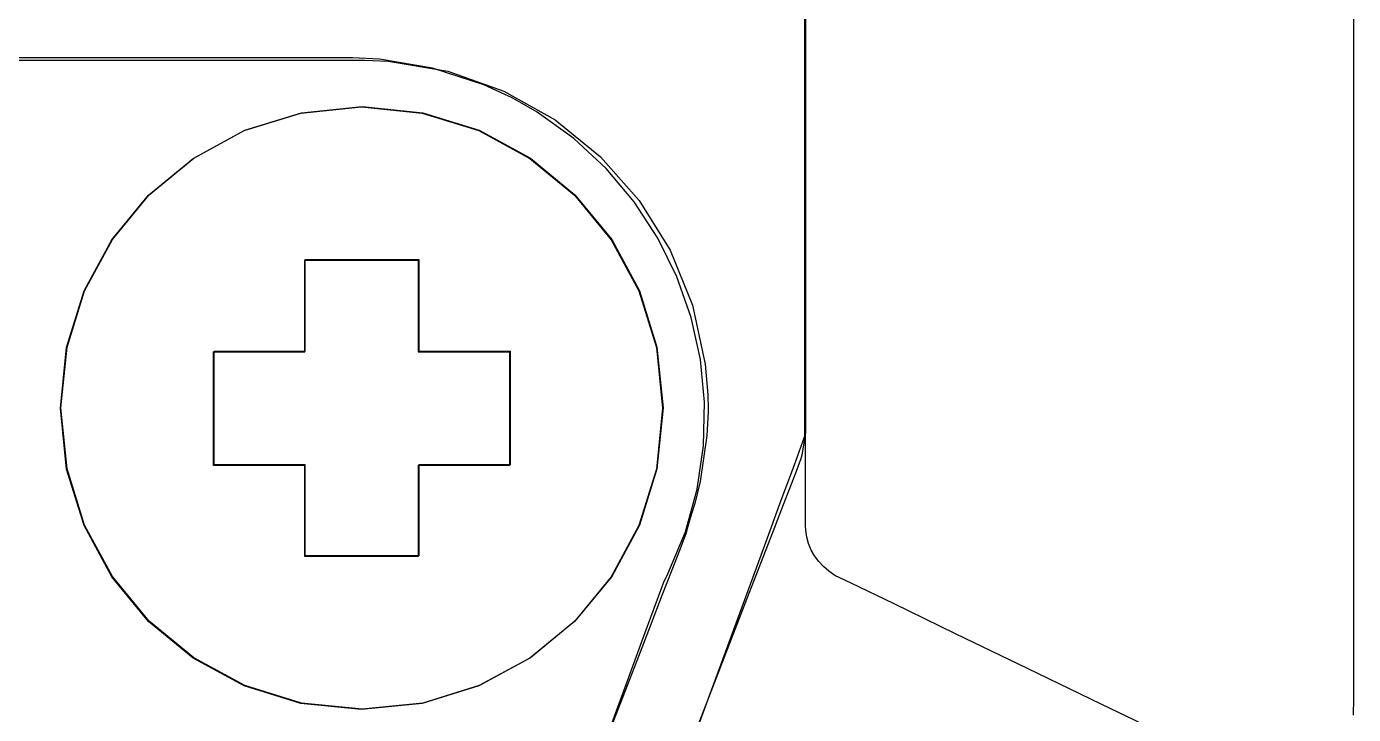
# Model space of a CAD drawing. Extents: x 1 to 47.7, y 0.2 to 35.
# Drawn here: x 31.599 to 32.182, y 11.468 to 11.771 of the extents above; entities that cross this region are included whole.
import ezdxf

# ---------------------------------------------------------------- set-up
doc = ezdxf.new("R2010")
doc.units = 0
doc.header["$MEASUREMENT"] = 0
for name, color, linetype in [('5_1___24__TARGET_LEDS___12', 7, 'CONTINUOUS'), ('6_1__EMPTY_IO_BOARD_POSITI', 7, 'CONTINUOUS'), ('6_2___8__INDEPENDENT_INPUT', 7, 'CONTINUOUS'), ('6_3___8__OPTOISO_INDEPENDE', 7, 'CONTINUOUS'), ('6_4___24__OPTOISO_INDEPEND', 7, 'CONTINUOUS'), ('6_5___8__INDEPENDENT_INPUT', 7, 'CONTINUOUS'), ('6_6___8__INDEPENDENT_INPUT', 7, 'CONTINUOUS'), ('6_7___8__OPTOISO_INDEPENDE', 7, 'CONTINUOUS'), ('6_8___8__OPTOISO_INDEPENDE', 7, 'CONTINUOUS')]:
    doc.layers.add(name, color=color, linetype=linetype)

msp = doc.modelspace()

# ---------------------------------------------------------------- linework, layer by layer
at = {"layer": '5_1___24__TARGET_LEDS___12'}
for points in [[(31.94132, 11.80881), (31.94132, 11.73574), (31.94132, 11.69939), (31.94132, 11.66558), (31.94132, 11.63612), (31.94132, 11.61283), (31.94132, 11.60407), (31.94132, 11.59753), (31.94132, 11.59344), (31.94132, 11.59203), (31.94098, 11.59108), (31.93997, 11.58834), (31.9362, 11.57809), (31.93046, 11.56249), (31.9232, 11.54275), (31.90591, 11.49574), (31.8879, 11.44679)], [(32.18233, 11.78026), (32.18233, 11.70662), (32.18233, 11.63087), (32.18233, 11.56146), (32.18233, 11.50685), (32.18233, 11.47549), (32.18219, 11.46816)], [(31.85414, 11.45939), (31.86229, 11.48156), (31.86928, 11.50057), (31.87466, 11.51521), (31.87799, 11.52424), (31.87874, 11.52629), (31.87886, 11.52662), (31.88071, 11.53025), (31.88842, 11.54867), (31.89364, 11.56752), (31.89643, 11.58659), (31.89687, 11.60566), (31.89501, 11.62453), (31.89092, 11.64298), (31.88467, 11.66081), (31.87632, 11.6778), (31.86593, 11.69374), (31.85358, 11.70843), (31.83932, 11.72164), (31.82322, 11.73317), (31.8145, 11.73824), (31.81191, 11.7396), (31.81058, 11.74028), (31.79976, 11.74519), (31.77721, 11.75253), (31.7538, 11.75645), (31.7419, 11.75708), (31.73807, 11.7571), (31.72979, 11.7571), (31.7153, 11.7571), (31.69589, 11.7571), (31.67285, 11.7571), (31.64748, 11.7571), (31.59494, 11.7571)], [(31.72118, 11.62814), (31.72118, 11.66845), (31.77112, 11.66845), (31.77112, 11.62814), (31.81126, 11.62814), (31.81126, 11.5782), (31.77112, 11.5782), (31.77112, 11.53824), (31.72118, 11.53824), (31.72118, 11.5782), (31.68103, 11.5782), (31.68103, 11.62814), (31.72118, 11.62814)], [(32.1012, 11.45857), (32.0714, 11.47297), (32.03889, 11.48867), (32.00727, 11.50394), (31.9802, 11.51702), (31.96129, 11.52615), (31.95418, 11.52959), (31.95156, 11.53138), (31.94917, 11.53341), (31.94706, 11.53566), (31.94525, 11.53811), (31.94374, 11.54073), (31.94258, 11.54352), (31.94179, 11.54644), (31.94138, 11.54948), (31.94132, 11.55144), (31.94132, 11.55441), (31.94132, 11.55958), (31.94132, 11.56616), (31.94132, 11.57334), (31.94132, 11.58031), (31.94132, 11.58629), (31.94132, 11.59046), (31.94132, 11.59203)]]:
    msp.add_lwpolyline(points, dxfattribs=at)
msp.add_lwpolyline([(31.8786, 11.60317), (31.8759, 11.57647), (31.86819, 11.55161), (31.85597, 11.5291), (31.8398, 11.5095), (31.8202, 11.49332), (31.7977, 11.48111), (31.77283, 11.47339), (31.74614, 11.4707), (31.71944, 11.47339), (31.69458, 11.48111), (31.67208, 11.49332), (31.65247, 11.5095), (31.6363, 11.5291), (31.62409, 11.55161), (31.61637, 11.57647), (31.61368, 11.60317), (31.61637, 11.62987), (31.62409, 11.65473), (31.6363, 11.67724), (31.65247, 11.69684), (31.67208, 11.71302), (31.69458, 11.72523), (31.71944, 11.73295), (31.74614, 11.73564), (31.77283, 11.73295), (31.7977, 11.72523), (31.8202, 11.71302), (31.8398, 11.69684), (31.85597, 11.67724), (31.86819, 11.65473), (31.8759, 11.62987)], close=True, dxfattribs=at)
at = {"layer": '6_1__EMPTY_IO_BOARD_POSITI'}
for points in [[(31.88804, 11.44818), (31.91546, 11.51909), (31.92696, 11.54884), (31.93157, 11.56076), (31.93519, 11.57013), (31.93766, 11.57652), (31.93881, 11.57949), (31.9389, 11.57974), (31.93913, 11.58047), (31.93982, 11.58261), (31.94078, 11.58862), (31.9409, 11.59041), (31.9409, 11.59046), (31.9409, 11.59246), (31.9409, 11.59953), (31.9409, 11.61108), (31.9409, 11.62652), (31.9409, 11.64522), (31.9409, 11.66656), (31.9409, 11.68993), (31.9409, 11.79135)], [(31.57155, 11.75603), (31.60303, 11.75603), (31.6379, 11.75603), (31.67278, 11.75603), (31.70426, 11.75603), (31.71767, 11.75603), (31.72896, 11.75603), (31.7377, 11.75603), (31.74348, 11.75603), (31.74587, 11.75603), (31.74738, 11.75603), (31.75081, 11.75596), (31.75762, 11.75558), (31.78396, 11.75119), (31.80859, 11.74245), (31.83109, 11.72979), (31.85104, 11.71363), (31.86804, 11.6944), (31.88167, 11.67251), (31.8915, 11.64838), (31.89714, 11.62244), (31.89826, 11.60893), (31.89837, 11.60285), (31.89836, 11.60154), (31.89791, 11.59113), (31.89496, 11.5709), (31.89251, 11.56113), (31.89127, 11.55701), (31.89116, 11.55662), (31.88969, 11.55159), (31.88861, 11.54787), (31.88861, 11.54787), (31.88787, 11.54595), (31.88576, 11.54049), (31.88244, 11.53193), (31.8781, 11.52069), (31.87289, 11.50722), (31.86699, 11.49194), (31.85376, 11.45773)], [(31.72093, 11.62783), (31.72093, 11.66814), (31.77087, 11.66814), (31.77087, 11.62783), (31.81102, 11.62783), (31.81102, 11.57789), (31.77087, 11.57789), (31.77087, 11.53794), (31.72093, 11.53794), (31.72093, 11.57789), (31.68079, 11.57789), (31.68079, 11.62783), (31.72093, 11.62783)]]:
    msp.add_lwpolyline(points, dxfattribs=at)
msp.add_lwpolyline([(31.87836, 11.60304), (31.87567, 11.57634), (31.86795, 11.55148), (31.85574, 11.52897), (31.83957, 11.50937), (31.81996, 11.49319), (31.79746, 11.48098), (31.7726, 11.47326), (31.7459, 11.47057), (31.71921, 11.47326), (31.69435, 11.48098), (31.67184, 11.49319), (31.65224, 11.50937), (31.63607, 11.52897), (31.62385, 11.55148), (31.61614, 11.57634), (31.61344, 11.60304), (31.61614, 11.62974), (31.62385, 11.6546), (31.63607, 11.67711), (31.65224, 11.69671), (31.67184, 11.71289), (31.69435, 11.7251), (31.71921, 11.73282), (31.7459, 11.73551), (31.7726, 11.73282), (31.79746, 11.7251), (31.81996, 11.71289), (31.83957, 11.69671), (31.85574, 11.67711), (31.86795, 11.6546), (31.87567, 11.62974)], close=True, dxfattribs=at)
at = {"layer": '6_2___8__INDEPENDENT_INPUT'}
for points in [[(31.94132, 11.80881), (31.94132, 11.73574), (31.94132, 11.69939), (31.94132, 11.66558), (31.94132, 11.63612), (31.94132, 11.61283), (31.94132, 11.60407), (31.94132, 11.59753), (31.94132, 11.59344), (31.94132, 11.59203), (31.94098, 11.59108), (31.93997, 11.58834), (31.9362, 11.57809), (31.93046, 11.56249), (31.9232, 11.54275), (31.90591, 11.49574), (31.8879, 11.44679)], [(32.18233, 11.78026), (32.18233, 11.70662), (32.18233, 11.63087), (32.18233, 11.56146), (32.18233, 11.50685), (32.18233, 11.47549), (32.18219, 11.46816)], [(31.85414, 11.45939), (31.86229, 11.48156), (31.86928, 11.50057), (31.87466, 11.51521), (31.87799, 11.52424), (31.87874, 11.52629), (31.87886, 11.52662), (31.88071, 11.53025), (31.88842, 11.54867), (31.89364, 11.56752), (31.89643, 11.58659), (31.89687, 11.60566), (31.89501, 11.62453), (31.89092, 11.64298), (31.88467, 11.66081), (31.87632, 11.6778), (31.86593, 11.69374), (31.85358, 11.70843), (31.83932, 11.72164), (31.82322, 11.73317), (31.8145, 11.73824), (31.81191, 11.7396), (31.81058, 11.74028), (31.79976, 11.74519), (31.77721, 11.75253), (31.7538, 11.75645), (31.7419, 11.75708), (31.73807, 11.7571), (31.72979, 11.7571), (31.7153, 11.7571), (31.69589, 11.7571), (31.67285, 11.7571), (31.64748, 11.7571), (31.59494, 11.7571)], [(31.72118, 11.62814), (31.72118, 11.66845), (31.77112, 11.66845), (31.77112, 11.62814), (31.81126, 11.62814), (31.81126, 11.5782), (31.77112, 11.5782), (31.77112, 11.53824), (31.72118, 11.53824), (31.72118, 11.5782), (31.68103, 11.5782), (31.68103, 11.62814), (31.72118, 11.62814)], [(32.1012, 11.45857), (32.0714, 11.47297), (32.03889, 11.48867), (32.00727, 11.50394), (31.9802, 11.51702), (31.96129, 11.52615), (31.95418, 11.52959), (31.95156, 11.53138), (31.94917, 11.53341), (31.94706, 11.53566), (31.94525, 11.53811), (31.94374, 11.54073), (31.94258, 11.54352), (31.94179, 11.54644), (31.94138, 11.54948), (31.94132, 11.55144), (31.94132, 11.55441), (31.94132, 11.55958), (31.94132, 11.56616), (31.94132, 11.57334), (31.94132, 11.58031), (31.94132, 11.58629), (31.94132, 11.59046), (31.94132, 11.59203)]]:
    msp.add_lwpolyline(points, dxfattribs=at)
msp.add_lwpolyline([(31.8786, 11.60317), (31.8759, 11.57647), (31.86819, 11.55161), (31.85597, 11.5291), (31.8398, 11.5095), (31.8202, 11.49332), (31.7977, 11.48111), (31.77283, 11.47339), (31.74614, 11.4707), (31.71944, 11.47339), (31.69458, 11.48111), (31.67208, 11.49332), (31.65247, 11.5095), (31.6363, 11.5291), (31.62409, 11.55161), (31.61637, 11.57647), (31.61368, 11.60317), (31.61637, 11.62987), (31.62409, 11.65473), (31.6363, 11.67724), (31.65247, 11.69684), (31.67208, 11.71302), (31.69458, 11.72523), (31.71944, 11.73295), (31.74614, 11.73564), (31.77283, 11.73295), (31.7977, 11.72523), (31.8202, 11.71302), (31.8398, 11.69684), (31.85597, 11.67724), (31.86819, 11.65473), (31.8759, 11.62987)], close=True, dxfattribs=at)
at = {"layer": '6_3___8__OPTOISO_INDEPENDE'}
for points in [[(31.94132, 11.80881), (31.94132, 11.73574), (31.94132, 11.69939), (31.94132, 11.66558), (31.94132, 11.63612), (31.94132, 11.61283), (31.94132, 11.60407), (31.94132, 11.59753), (31.94132, 11.59344), (31.94132, 11.59203), (31.94098, 11.59108), (31.93997, 11.58834), (31.9362, 11.57809), (31.93046, 11.56249), (31.9232, 11.54275), (31.90591, 11.49574), (31.8879, 11.44679)], [(32.18233, 11.78026), (32.18233, 11.70662), (32.18233, 11.63087), (32.18233, 11.56146), (32.18233, 11.50685), (32.18233, 11.47549), (32.18219, 11.46816)], [(31.85414, 11.45939), (31.86229, 11.48156), (31.86928, 11.50057), (31.87466, 11.51521), (31.87799, 11.52424), (31.87874, 11.52629), (31.87886, 11.52662), (31.88071, 11.53025), (31.88842, 11.54867), (31.89364, 11.56752), (31.89643, 11.58659), (31.89687, 11.60566), (31.89501, 11.62453), (31.89092, 11.64298), (31.88467, 11.66081), (31.87632, 11.6778), (31.86593, 11.69374), (31.85358, 11.70843), (31.83932, 11.72164), (31.82322, 11.73317), (31.8145, 11.73824), (31.81191, 11.7396), (31.81058, 11.74028), (31.79976, 11.74519), (31.77721, 11.75253), (31.7538, 11.75645), (31.7419, 11.75708), (31.73807, 11.7571), (31.72979, 11.7571), (31.7153, 11.7571), (31.69589, 11.7571), (31.67285, 11.7571), (31.64748, 11.7571), (31.59494, 11.7571)], [(31.72118, 11.62814), (31.72118, 11.66845), (31.77112, 11.66845), (31.77112, 11.62814), (31.81126, 11.62814), (31.81126, 11.5782), (31.77112, 11.5782), (31.77112, 11.53824), (31.72118, 11.53824), (31.72118, 11.5782), (31.68103, 11.5782), (31.68103, 11.62814), (31.72118, 11.62814)], [(32.1012, 11.45857), (32.0714, 11.47297), (32.03889, 11.48867), (32.00727, 11.50394), (31.9802, 11.51702), (31.96129, 11.52615), (31.95418, 11.52959), (31.95156, 11.53138), (31.94917, 11.53341), (31.94706, 11.53566), (31.94525, 11.53811), (31.94374, 11.54073), (31.94258, 11.54352), (31.94179, 11.54644), (31.94138, 11.54948), (31.94132, 11.55144), (31.94132, 11.55441), (31.94132, 11.55958), (31.94132, 11.56616), (31.94132, 11.57334), (31.94132, 11.58031), (31.94132, 11.58629), (31.94132, 11.59046), (31.94132, 11.59203)]]:
    msp.add_lwpolyline(points, dxfattribs=at)
msp.add_lwpolyline([(31.8786, 11.60317), (31.8759, 11.57647), (31.86819, 11.55161), (31.85597, 11.5291), (31.8398, 11.5095), (31.8202, 11.49332), (31.7977, 11.48111), (31.77283, 11.47339), (31.74614, 11.4707), (31.71944, 11.47339), (31.69458, 11.48111), (31.67208, 11.49332), (31.65247, 11.5095), (31.6363, 11.5291), (31.62409, 11.55161), (31.61637, 11.57647), (31.61368, 11.60317), (31.61637, 11.62987), (31.62409, 11.65473), (31.6363, 11.67724), (31.65247, 11.69684), (31.67208, 11.71302), (31.69458, 11.72523), (31.71944, 11.73295), (31.74614, 11.73564), (31.77283, 11.73295), (31.7977, 11.72523), (31.8202, 11.71302), (31.8398, 11.69684), (31.85597, 11.67724), (31.86819, 11.65473), (31.8759, 11.62987)], close=True, dxfattribs=at)
at = {"layer": '6_4___24__OPTOISO_INDEPEND'}
for points in [[(31.94132, 11.80881), (31.94132, 11.73574), (31.94132, 11.69939), (31.94132, 11.66558), (31.94132, 11.63612), (31.94132, 11.61283), (31.94132, 11.60407), (31.94132, 11.59753), (31.94132, 11.59344), (31.94132, 11.59203), (31.94098, 11.59108), (31.93997, 11.58834), (31.9362, 11.57809), (31.93046, 11.56249), (31.9232, 11.54275), (31.90591, 11.49574), (31.8879, 11.44679)], [(32.18233, 11.78026), (32.18233, 11.70662), (32.18233, 11.63087), (32.18233, 11.56146), (32.18233, 11.50685), (32.18233, 11.47549), (32.18219, 11.46816)], [(31.85414, 11.45939), (31.86229, 11.48156), (31.86928, 11.50057), (31.87466, 11.51521), (31.87799, 11.52424), (31.87874, 11.52629), (31.87886, 11.52662), (31.88071, 11.53025), (31.88842, 11.54867), (31.89364, 11.56752), (31.89643, 11.58659), (31.89687, 11.60566), (31.89501, 11.62453), (31.89092, 11.64298), (31.88467, 11.66081), (31.87632, 11.6778), (31.86593, 11.69374), (31.85358, 11.70843), (31.83932, 11.72164), (31.82322, 11.73317), (31.8145, 11.73824), (31.81191, 11.7396), (31.81058, 11.74028), (31.79976, 11.74519), (31.77721, 11.75253), (31.7538, 11.75645), (31.7419, 11.75708), (31.73807, 11.7571), (31.72979, 11.7571), (31.7153, 11.7571), (31.69589, 11.7571), (31.67285, 11.7571), (31.64748, 11.7571), (31.59494, 11.7571)], [(31.72118, 11.62814), (31.72118, 11.66845), (31.77112, 11.66845), (31.77112, 11.62814), (31.81126, 11.62814), (31.81126, 11.5782), (31.77112, 11.5782), (31.77112, 11.53824), (31.72118, 11.53824), (31.72118, 11.5782), (31.68103, 11.5782), (31.68103, 11.62814), (31.72118, 11.62814)], [(32.1012, 11.45857), (32.0714, 11.47297), (32.03889, 11.48867), (32.00727, 11.50394), (31.9802, 11.51702), (31.96129, 11.52615), (31.95418, 11.52959), (31.95156, 11.53138), (31.94917, 11.53341), (31.94706, 11.53566), (31.94525, 11.53811), (31.94374, 11.54073), (31.94258, 11.54352), (31.94179, 11.54644), (31.94138, 11.54948), (31.94132, 11.55144), (31.94132, 11.55441), (31.94132, 11.55958), (31.94132, 11.56616), (31.94132, 11.57334), (31.94132, 11.58031), (31.94132, 11.58629), (31.94132, 11.59046), (31.94132, 11.59203)]]:
    msp.add_lwpolyline(points, dxfattribs=at)
msp.add_lwpolyline([(31.8786, 11.60317), (31.8759, 11.57647), (31.86819, 11.55161), (31.85597, 11.5291), (31.8398, 11.5095), (31.8202, 11.49332), (31.7977, 11.48111), (31.77283, 11.47339), (31.74614, 11.4707), (31.71944, 11.47339), (31.69458, 11.48111), (31.67208, 11.49332), (31.65247, 11.5095), (31.6363, 11.5291), (31.62409, 11.55161), (31.61637, 11.57647), (31.61368, 11.60317), (31.61637, 11.62987), (31.62409, 11.65473), (31.6363, 11.67724), (31.65247, 11.69684), (31.67208, 11.71302), (31.69458, 11.72523), (31.71944, 11.73295), (31.74614, 11.73564), (31.77283, 11.73295), (31.7977, 11.72523), (31.8202, 11.71302), (31.8398, 11.69684), (31.85597, 11.67724), (31.86819, 11.65473), (31.8759, 11.62987)], close=True, dxfattribs=at)
at = {"layer": '6_5___8__INDEPENDENT_INPUT'}
for points in [[(31.94132, 11.80881), (31.94132, 11.73574), (31.94132, 11.69939), (31.94132, 11.66558), (31.94132, 11.63612), (31.94132, 11.61283), (31.94132, 11.60407), (31.94132, 11.59753), (31.94132, 11.59344), (31.94132, 11.59203), (31.94098, 11.59108), (31.93997, 11.58834), (31.9362, 11.57809), (31.93046, 11.56249), (31.9232, 11.54275), (31.90591, 11.49574), (31.8879, 11.44679)], [(32.18233, 11.78026), (32.18233, 11.70662), (32.18233, 11.63087), (32.18233, 11.56146), (32.18233, 11.50685), (32.18233, 11.47549), (32.18219, 11.46816)], [(31.85414, 11.45939), (31.86229, 11.48156), (31.86928, 11.50057), (31.87466, 11.51521), (31.87799, 11.52424), (31.87874, 11.52629), (31.87886, 11.52662), (31.88071, 11.53025), (31.88842, 11.54867), (31.89364, 11.56752), (31.89643, 11.58659), (31.89687, 11.60566), (31.89501, 11.62453), (31.89092, 11.64298), (31.88467, 11.66081), (31.87632, 11.6778), (31.86593, 11.69374), (31.85358, 11.70843), (31.83932, 11.72164), (31.82322, 11.73317), (31.8145, 11.73824), (31.81191, 11.7396), (31.81058, 11.74028), (31.79976, 11.74519), (31.77721, 11.75253), (31.7538, 11.75645), (31.7419, 11.75708), (31.73807, 11.7571), (31.72979, 11.7571), (31.7153, 11.7571), (31.69589, 11.7571), (31.67285, 11.7571), (31.64748, 11.7571), (31.59494, 11.7571)], [(31.72118, 11.62814), (31.72118, 11.66845), (31.77112, 11.66845), (31.77112, 11.62814), (31.81126, 11.62814), (31.81126, 11.5782), (31.77112, 11.5782), (31.77112, 11.53824), (31.72118, 11.53824), (31.72118, 11.5782), (31.68103, 11.5782), (31.68103, 11.62814), (31.72118, 11.62814)], [(32.1012, 11.45857), (32.0714, 11.47297), (32.03889, 11.48867), (32.00727, 11.50394), (31.9802, 11.51702), (31.96129, 11.52615), (31.95418, 11.52959), (31.95156, 11.53138), (31.94917, 11.53341), (31.94706, 11.53566), (31.94525, 11.53811), (31.94374, 11.54073), (31.94258, 11.54352), (31.94179, 11.54644), (31.94138, 11.54948), (31.94132, 11.55144), (31.94132, 11.55441), (31.94132, 11.55958), (31.94132, 11.56616), (31.94132, 11.57334), (31.94132, 11.58031), (31.94132, 11.58629), (31.94132, 11.59046), (31.94132, 11.59203)]]:
    msp.add_lwpolyline(points, dxfattribs=at)
msp.add_lwpolyline([(31.8786, 11.60317), (31.8759, 11.57647), (31.86819, 11.55161), (31.85597, 11.5291), (31.8398, 11.5095), (31.8202, 11.49332), (31.7977, 11.48111), (31.77283, 11.47339), (31.74614, 11.4707), (31.71944, 11.47339), (31.69458, 11.48111), (31.67208, 11.49332), (31.65247, 11.5095), (31.6363, 11.5291), (31.62409, 11.55161), (31.61637, 11.57647), (31.61368, 11.60317), (31.61637, 11.62987), (31.62409, 11.65473), (31.6363, 11.67724), (31.65247, 11.69684), (31.67208, 11.71302), (31.69458, 11.72523), (31.71944, 11.73295), (31.74614, 11.73564), (31.77283, 11.73295), (31.7977, 11.72523), (31.8202, 11.71302), (31.8398, 11.69684), (31.85597, 11.67724), (31.86819, 11.65473), (31.8759, 11.62987)], close=True, dxfattribs=at)
at = {"layer": '6_6___8__INDEPENDENT_INPUT'}
for points in [[(31.94132, 11.80881), (31.94132, 11.73574), (31.94132, 11.69939), (31.94132, 11.66558), (31.94132, 11.63612), (31.94132, 11.61283), (31.94132, 11.60407), (31.94132, 11.59753), (31.94132, 11.59344), (31.94132, 11.59203), (31.94098, 11.59108), (31.93997, 11.58834), (31.9362, 11.57809), (31.93046, 11.56249), (31.9232, 11.54275), (31.90591, 11.49574), (31.8879, 11.44679)], [(32.18233, 11.78026), (32.18233, 11.70662), (32.18233, 11.63087), (32.18233, 11.56146), (32.18233, 11.50685), (32.18233, 11.47549), (32.18219, 11.46816)], [(31.85414, 11.45939), (31.86229, 11.48156), (31.86928, 11.50057), (31.87466, 11.51521), (31.87799, 11.52424), (31.87874, 11.52629), (31.87886, 11.52662), (31.88071, 11.53025), (31.88842, 11.54867), (31.89364, 11.56752), (31.89643, 11.58659), (31.89687, 11.60566), (31.89501, 11.62453), (31.89092, 11.64298), (31.88467, 11.66081), (31.87632, 11.6778), (31.86593, 11.69374), (31.85358, 11.70843), (31.83932, 11.72164), (31.82322, 11.73317), (31.8145, 11.73824), (31.81191, 11.7396), (31.81058, 11.74028), (31.79976, 11.74519), (31.77721, 11.75253), (31.7538, 11.75645), (31.7419, 11.75708), (31.73807, 11.7571), (31.72979, 11.7571), (31.7153, 11.7571), (31.69589, 11.7571), (31.67285, 11.7571), (31.64748, 11.7571), (31.59494, 11.7571)], [(31.72118, 11.62814), (31.72118, 11.66845), (31.77112, 11.66845), (31.77112, 11.62814), (31.81126, 11.62814), (31.81126, 11.5782), (31.77112, 11.5782), (31.77112, 11.53824), (31.72118, 11.53824), (31.72118, 11.5782), (31.68103, 11.5782), (31.68103, 11.62814), (31.72118, 11.62814)], [(32.1012, 11.45857), (32.0714, 11.47297), (32.03889, 11.48867), (32.00727, 11.50394), (31.9802, 11.51702), (31.96129, 11.52615), (31.95418, 11.52959), (31.95156, 11.53138), (31.94917, 11.53341), (31.94706, 11.53566), (31.94525, 11.53811), (31.94374, 11.54073), (31.94258, 11.54352), (31.94179, 11.54644), (31.94138, 11.54948), (31.94132, 11.55144), (31.94132, 11.55441), (31.94132, 11.55958), (31.94132, 11.56616), (31.94132, 11.57334), (31.94132, 11.58031), (31.94132, 11.58629), (31.94132, 11.59046), (31.94132, 11.59203)]]:
    msp.add_lwpolyline(points, dxfattribs=at)
msp.add_lwpolyline([(31.8786, 11.60317), (31.8759, 11.57647), (31.86819, 11.55161), (31.85597, 11.5291), (31.8398, 11.5095), (31.8202, 11.49332), (31.7977, 11.48111), (31.77283, 11.47339), (31.74614, 11.4707), (31.71944, 11.47339), (31.69458, 11.48111), (31.67208, 11.49332), (31.65247, 11.5095), (31.6363, 11.5291), (31.62409, 11.55161), (31.61637, 11.57647), (31.61368, 11.60317), (31.61637, 11.62987), (31.62409, 11.65473), (31.6363, 11.67724), (31.65247, 11.69684), (31.67208, 11.71302), (31.69458, 11.72523), (31.71944, 11.73295), (31.74614, 11.73564), (31.77283, 11.73295), (31.7977, 11.72523), (31.8202, 11.71302), (31.8398, 11.69684), (31.85597, 11.67724), (31.86819, 11.65473), (31.8759, 11.62987)], close=True, dxfattribs=at)
at = {"layer": '6_7___8__OPTOISO_INDEPENDE'}
for points in [[(31.94132, 11.80881), (31.94132, 11.73574), (31.94132, 11.69939), (31.94132, 11.66558), (31.94132, 11.63612), (31.94132, 11.61283), (31.94132, 11.60407), (31.94132, 11.59753), (31.94132, 11.59344), (31.94132, 11.59203), (31.94098, 11.59108), (31.93997, 11.58834), (31.9362, 11.57809), (31.93046, 11.56249), (31.9232, 11.54275), (31.90591, 11.49574), (31.8879, 11.44679)], [(32.18233, 11.78026), (32.18233, 11.70662), (32.18233, 11.63087), (32.18233, 11.56146), (32.18233, 11.50685), (32.18233, 11.47549), (32.18219, 11.46816)], [(31.85414, 11.45939), (31.86229, 11.48156), (31.86928, 11.50057), (31.87466, 11.51521), (31.87799, 11.52424), (31.87874, 11.52629), (31.87886, 11.52662), (31.88071, 11.53025), (31.88842, 11.54867), (31.89364, 11.56752), (31.89643, 11.58659), (31.89687, 11.60566), (31.89501, 11.62453), (31.89092, 11.64298), (31.88467, 11.66081), (31.87632, 11.6778), (31.86593, 11.69374), (31.85358, 11.70843), (31.83932, 11.72164), (31.82322, 11.73317), (31.8145, 11.73824), (31.81191, 11.7396), (31.81058, 11.74028), (31.79976, 11.74519), (31.77721, 11.75253), (31.7538, 11.75645), (31.7419, 11.75708), (31.73807, 11.7571), (31.72979, 11.7571), (31.7153, 11.7571), (31.69589, 11.7571), (31.67285, 11.7571), (31.64748, 11.7571), (31.59494, 11.7571)], [(31.72118, 11.62814), (31.72118, 11.66845), (31.77112, 11.66845), (31.77112, 11.62814), (31.81126, 11.62814), (31.81126, 11.5782), (31.77112, 11.5782), (31.77112, 11.53824), (31.72118, 11.53824), (31.72118, 11.5782), (31.68103, 11.5782), (31.68103, 11.62814), (31.72118, 11.62814)], [(32.1012, 11.45857), (32.0714, 11.47297), (32.03889, 11.48867), (32.00727, 11.50394), (31.9802, 11.51702), (31.96129, 11.52615), (31.95418, 11.52959), (31.95156, 11.53138), (31.94917, 11.53341), (31.94706, 11.53566), (31.94525, 11.53811), (31.94374, 11.54073), (31.94258, 11.54352), (31.94179, 11.54644), (31.94138, 11.54948), (31.94132, 11.55144), (31.94132, 11.55441), (31.94132, 11.55958), (31.94132, 11.56616), (31.94132, 11.57334), (31.94132, 11.58031), (31.94132, 11.58629), (31.94132, 11.59046), (31.94132, 11.59203)]]:
    msp.add_lwpolyline(points, dxfattribs=at)
msp.add_lwpolyline([(31.8786, 11.60317), (31.8759, 11.57647), (31.86819, 11.55161), (31.85597, 11.5291), (31.8398, 11.5095), (31.8202, 11.49332), (31.7977, 11.48111), (31.77283, 11.47339), (31.74614, 11.4707), (31.71944, 11.47339), (31.69458, 11.48111), (31.67208, 11.49332), (31.65247, 11.5095), (31.6363, 11.5291), (31.62409, 11.55161), (31.61637, 11.57647), (31.61368, 11.60317), (31.61637, 11.62987), (31.62409, 11.65473), (31.6363, 11.67724), (31.65247, 11.69684), (31.67208, 11.71302), (31.69458, 11.72523), (31.71944, 11.73295), (31.74614, 11.73564), (31.77283, 11.73295), (31.7977, 11.72523), (31.8202, 11.71302), (31.8398, 11.69684), (31.85597, 11.67724), (31.86819, 11.65473), (31.8759, 11.62987)], close=True, dxfattribs=at)
at = {"layer": '6_8___8__OPTOISO_INDEPENDE'}
for points in [[(31.94132, 11.80881), (31.94132, 11.73574), (31.94132, 11.69939), (31.94132, 11.66558), (31.94132, 11.63612), (31.94132, 11.61283), (31.94132, 11.60407), (31.94132, 11.59753), (31.94132, 11.59344), (31.94132, 11.59203), (31.94098, 11.59108), (31.93997, 11.58834), (31.9362, 11.57809), (31.93046, 11.56249), (31.9232, 11.54275), (31.90591, 11.49574), (31.8879, 11.44679)], [(32.18233, 11.78026), (32.18233, 11.70662), (32.18233, 11.63087), (32.18233, 11.56146), (32.18233, 11.50685), (32.18233, 11.47549), (32.18219, 11.46816)], [(31.85414, 11.45939), (31.86229, 11.48156), (31.86928, 11.50057), (31.87466, 11.51521), (31.87799, 11.52424), (31.87874, 11.52629), (31.87886, 11.52662), (31.88071, 11.53025), (31.88842, 11.54867), (31.89364, 11.56752), (31.89643, 11.58659), (31.89687, 11.60566), (31.89501, 11.62453), (31.89092, 11.64298), (31.88467, 11.66081), (31.87632, 11.6778), (31.86593, 11.69374), (31.85358, 11.70843), (31.83932, 11.72164), (31.82322, 11.73317), (31.8145, 11.73824), (31.81191, 11.7396), (31.81058, 11.74028), (31.79976, 11.74519), (31.77721, 11.75253), (31.7538, 11.75645), (31.7419, 11.75708), (31.73807, 11.7571), (31.72979, 11.7571), (31.7153, 11.7571), (31.69589, 11.7571), (31.67285, 11.7571), (31.64748, 11.7571), (31.59494, 11.7571)], [(31.72118, 11.62814), (31.72118, 11.66845), (31.77112, 11.66845), (31.77112, 11.62814), (31.81126, 11.62814), (31.81126, 11.5782), (31.77112, 11.5782), (31.77112, 11.53824), (31.72118, 11.53824), (31.72118, 11.5782), (31.68103, 11.5782), (31.68103, 11.62814), (31.72118, 11.62814)], [(32.1012, 11.45857), (32.0714, 11.47297), (32.03889, 11.48867), (32.00727, 11.50394), (31.9802, 11.51702), (31.96129, 11.52615), (31.95418, 11.52959), (31.95156, 11.53138), (31.94917, 11.53341), (31.94706, 11.53566), (31.94525, 11.53811), (31.94374, 11.54073), (31.94258, 11.54352), (31.94179, 11.54644), (31.94138, 11.54948), (31.94132, 11.55144), (31.94132, 11.55441), (31.94132, 11.55958), (31.94132, 11.56616), (31.94132, 11.57334), (31.94132, 11.58031), (31.94132, 11.58629), (31.94132, 11.59046), (31.94132, 11.59203)]]:
    msp.add_lwpolyline(points, dxfattribs=at)
msp.add_lwpolyline([(31.8786, 11.60317), (31.8759, 11.57647), (31.86819, 11.55161), (31.85597, 11.5291), (31.8398, 11.5095), (31.8202, 11.49332), (31.7977, 11.48111), (31.77283, 11.47339), (31.74614, 11.4707), (31.71944, 11.47339), (31.69458, 11.48111), (31.67208, 11.49332), (31.65247, 11.5095), (31.6363, 11.5291), (31.62409, 11.55161), (31.61637, 11.57647), (31.61368, 11.60317), (31.61637, 11.62987), (31.62409, 11.65473), (31.6363, 11.67724), (31.65247, 11.69684), (31.67208, 11.71302), (31.69458, 11.72523), (31.71944, 11.73295), (31.74614, 11.73564), (31.77283, 11.73295), (31.7977, 11.72523), (31.8202, 11.71302), (31.8398, 11.69684), (31.85597, 11.67724), (31.86819, 11.65473), (31.8759, 11.62987)], close=True, dxfattribs=at)

doc.saveas('drawing.dxf')
